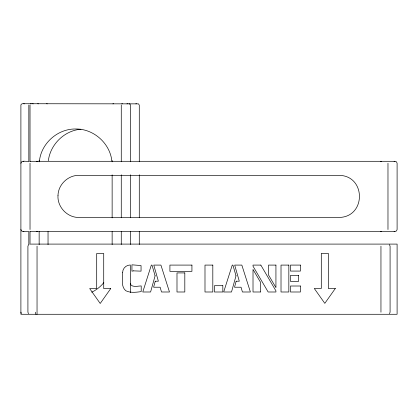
<?xml version="1.0" encoding="UTF-8"?>
<svg xmlns="http://www.w3.org/2000/svg" width="418" height="418" viewBox="0 0 418 418"><rect width="100%" height="100%" fill="white"/><g stroke="black" fill="none" stroke-linecap="round" stroke-linejoin="round"><path stroke-width="0.63" d="M30.023 105.033L30.023 161.771M28.832 105.033L28.832 161.771M37.04 314.279L37.045 246.171M39.459 160.721C41.502 143.05 57.862 128.702 75.648 128.99C93.428 128.702 109.788 143.05 111.831 160.721M48.352 160.721C50.312 144.362 64.497 130.5 80.961 129.219M20.9 163.266C21.391 159.854 26.068 161.792 28.246 161.301M28.528 244.702L27.917 246.171L27.917 312.204L28.528 313.672M389.471 313.672L390.083 312.204L390.083 246.171L389.471 244.702M103.816 282.652C100.55 286.649 96.433 289.998 91.751 292.198M30.577 103.863L31.198 103.721M112.917 103.863L113.539 103.721M121.81 103.863L122.432 103.721M126.962 103.863L127.589 103.721M135.855 103.863L136.477 103.721M23.147 231.488L23.899 231.342M394.101 161.452L394.853 161.301M29.997 161.301L395.125 161.301L396.525 161.876L397.1 163.266L397.1 229.524L396.525 230.914L395.135 231.488L29.997 231.488M28.246 231.488C26.068 230.997 21.391 232.936 20.9 229.524M30.765 244.091L397.1 244.091L397.1 314.279L20.9 314.279L20.9 105.122L21.193 104.27L22.306 103.721L138.499 103.863L139.283 105.122L139.283 161.771M128.984 103.721L129.977 104.129L130.39 105.122L130.39 161.771M46.633 103.721L47.255 103.863M37.74 103.721L38.367 103.863M32.594 103.721L33.215 103.863M23.706 103.721L24.328 103.863M394.101 231.342L394.853 231.488M23.147 161.301L23.899 161.452M21.334 313.458L20.9 312.173M121.267 105.033L121.267 161.771M387.977 163.266L387.977 229.524M380.955 246.171L380.955 312.204M139.283 174.792L139.283 217.762M139.283 231.436L139.283 244.462M130.39 174.792L130.39 217.762M130.39 231.436L130.39 244.462M130.39 283.524L130.39 292.642M121.267 174.792L121.267 217.762M121.267 231.436L121.267 244.462M112.134 160.522L112.134 161.823M112.134 174.86L112.134 217.872M112.134 231.562L112.144 244.614M48.039 231.562L48.039 244.614M39.151 160.522L39.151 161.823M39.151 231.562L39.151 244.614M30.023 163.266L30.023 229.524M30.023 231.436L30.023 244.462M28.832 231.436L28.832 244.462M35.995 314.279A2.08 0.376 -90 0 1 35.849 314.122M35.729 313.672A2.08 0.376 -90 0 1 35.614 312.204M58.003 195.295C57.078 206.92 67.376 217.768 79.033 217.454L338.721 217.454C366.33 217.433 366.33 175.361 338.721 175.341L79.033 175.341C68.181 175.09 58.321 184.448 58.003 195.295M122.615 272.52C122.803 278.44 120.661 286.278 125.729 290.709C130.489 293.123 136.127 292.297 141.211 291.607L141.211 285.933C137.935 285.985 133.734 287.359 130.986 285.113L130.379 282.767L130.301 264.975C126.116 265.012 122.688 268.325 122.615 272.52M155.25 281.204L153.605 287.223L160.136 287.223L161.505 291.994L169.483 291.994L160.92 265.09L153.761 265.09L158.375 281.204L155.25 281.204M236.16 281.204L234.519 287.223L241.05 287.223L242.419 291.994L250.398 291.994L241.834 265.09L234.676 265.09L239.289 281.204L236.16 281.204M155.094 275.807L150.595 291.994L142.773 291.994L151.337 265.09L152 265.09L155.094 275.807M236.003 275.807L231.509 291.994L223.687 291.994L232.251 265.09L232.915 265.09L236.003 275.807M110.739 288.577L100.21 303.468L89.682 288.577L96.699 288.577L96.699 253.486L103.721 253.486L103.721 288.577L110.739 288.577M335.335 288.467L324.807 303.358L314.279 288.467L321.301 288.467L321.301 253.376L328.318 253.376L328.318 288.467L335.335 288.467M133.446 270.859L131.942 271.193L131.942 264.819L141.054 265.561L141.054 271.151L133.446 270.859M381.503 161.301L380.751 161.452L381.503 161.301M37.223 231.342L36.476 231.488L37.228 231.342M191.93 265.09L169.912 265.09L169.912 271.35L191.93 271.35L191.93 265.09M212.814 265.09L204.992 265.09L204.992 291.994L212.814 291.994L212.814 265.09M260.837 265.09L253.015 265.09L253.015 266.188L268.152 291.994L275.932 291.994L275.932 290.86L260.837 265.09M275.932 265.09L268.502 265.09L268.502 274.908L275.932 287.615L275.932 265.09M288.838 265.09L281.016 265.09L281.016 291.994L288.838 291.994L288.838 265.09M300.411 265.09L290.479 265.09L290.479 271.073L300.411 271.073L300.411 265.09M184.813 272.912L176.992 272.912L176.992 291.994L184.813 291.994L184.813 272.912M298.577 275.415L290.479 275.415L290.479 281.398L298.577 281.398L298.577 275.415M222.825 285.698L214.455 285.698L214.455 291.994L222.825 291.994L222.825 285.698M300.411 286.011L290.479 286.011L290.479 291.994L300.411 291.994L300.411 286.011M260.445 291.994L253.015 291.994L253.015 269.432L260.445 282.14L260.445 291.994M37.228 161.452L36.476 161.301L37.223 161.452M381.503 231.488L380.751 231.342L381.503 231.488"/></g></svg>
